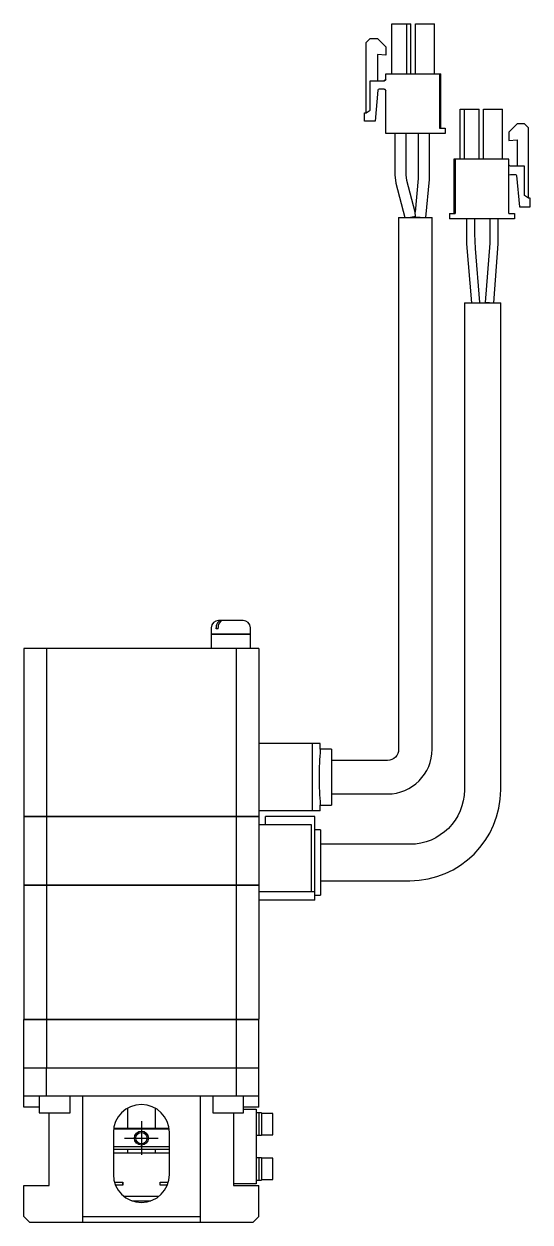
# Model space of a CAD drawing. Extents: x 0 to 1638, y -8 to 1357.
# Drawn here: x 470.5 to 561, y 193.5 to 407.6 of the extents above; entities that cross this region are included whole.
import ezdxf

# ---------------------------------------------------------------- set-up
doc = ezdxf.new("R2010")
doc.units = 0
doc.header["$LTSCALE"] = 0.5
doc.linetypes.add('CENTER', pattern=[50.8, 31.75, -6.35, 6.35, -6.35])
for name, color, linetype in [('MSM_CENTER', 1, 'CENTER'), ('MSM_CONTINUOUS', 7, 'CONTINUOUS'), ('MSM_NARROW', 5, 'CONTINUOUS')]:
    doc.layers.add(name, color=color, linetype=linetype)

msp = doc.modelspace()

# ---------------------------------------------------------------- linework, layer by layer
at = {"layer": 'MSM_CENTER'}
for p, q in [((491.47, 211.5), (491.47, 205.5)), ((488.47, 208.5), (494.47, 208.5))]:
    msp.add_line(p, q, dxfattribs=at)
at = {"layer": 'MSM_CONTINUOUS'}
for p, q in [((536.27, 398.7), (536.27, 407.6)), ((536.27, 407.6), (539.67, 407.6)), ((536.27, 398.7), (536.27, 407.6)), ((538.92, 398.7), (538.92, 407.6)), ((539.67, 398.7), (539.67, 407.6)), ((540.47, 398.7), (540.47, 407.6)), ((540.47, 398.7), (540.47, 407.6)), ((540.47, 407.6), (543.87, 407.6)), ((543.87, 398.7), (543.87, 407.6)), ((531.67, 404.3), (532.37, 405)), ((531.67, 404.3), (532.37, 405)), ((532.37, 405), (533.67, 405)), ((533.67, 405), (535.17, 403.5)), ((531.67, 391.7), (531.67, 404.3)), ((531.67, 391.7), (531.67, 404.3)), ((535.17, 403.5), (535.17, 402)), ((535.17, 402), (533.67, 402.13)), ((533.67, 402.13), (533.67, 397.45)), ((535.17, 402), (533.67, 402.13)), ((535.17, 397.75), (535.17, 398.7)), ((535.17, 398.7), (545.02, 398.7)), ((535.17, 397.75), (535.17, 398.7)), ((544.77, 398.7), (544.77, 389)), ((545.02, 389), (545.02, 398.7)), ((532.37, 392.2), (532.37, 397.45)), ((532.37, 397.45), (534.87, 397.45)), ((532.37, 392.2), (532.37, 397.45)), ((535.17, 397.75), (535.17, 397.75)), ((533.77, 395.77), (533.28, 390.2)), ((534.87, 395.95), (533.97, 395.95)), ((535.17, 388), (535.17, 395.65)), ((535.17, 395.65), (535.17, 395.65)), ((535.17, 388), (535.17, 395.65)), ((531.67, 391.7), (532.37, 392.2)), ((531.67, 391.7), (532.37, 392.2)), ((548.47, 383.45), (548.47, 392.35)), ((548.47, 392.35), (551.87, 392.35)), ((549.22, 383.45), (549.22, 392.35)), ((551.87, 383.45), (551.87, 392.35)), ((552.67, 383.45), (552.67, 392.35)), ((552.67, 392.35), (556.07, 392.35)), ((556.07, 383.45), (556.07, 392.35)), ((531.37, 390.2), (531.37, 391.7)), ((531.37, 391.7), (531.67, 391.7)), ((531.37, 390.2), (531.37, 391.7)), ((533.28, 390.2), (531.37, 390.2)), ((558.67, 389.75), (557.17, 388.25)), ((559.97, 389.75), (558.67, 389.75)), ((560.67, 389.05), (559.97, 389.75)), ((545.77, 388), (535.17, 388)), ((536.79, 388), (536.79, 380.64)), ((538.79, 380.64), (538.79, 388)), ((540.99, 388), (540.99, 380.1)), ((542.99, 380.1), (542.99, 388)), ((544.77, 389), (545.77, 389)), ((545.77, 389), (545.77, 388)), ((557.17, 388.25), (557.17, 386.75)), ((560.67, 376.45), (560.67, 389.05)), ((557.17, 386.75), (558.67, 386.88)), ((558.67, 386.88), (558.67, 382.2)), ((557.17, 383.45), (547.32, 383.45)), ((547.32, 383.45), (547.32, 373.75)), ((547.57, 383.45), (547.57, 373.75)), ((557.17, 373.75), (557.17, 383.45)), ((559.97, 382.2), (557.47, 382.2)), ((559.97, 376.95), (559.97, 382.2)), ((536.79, 380.64), (536.99, 379.13)), ((536.99, 379.13), (538.59, 373)), ((538.92, 379.63), (538.79, 380.64)), ((540.41, 373.95), (538.92, 379.63)), ((540.99, 380), (540.41, 373.95)), ((540.99, 380.1), (540.99, 380)), ((542.32, 373), (542.98, 379.81)), ((542.98, 379.81), (542.99, 380.1)), ((557.47, 380.7), (558.37, 380.7)), ((558.57, 380.52), (559.06, 374.95)), ((560.67, 376.45), (559.97, 376.95)), ((559.06, 374.95), (560.97, 374.95)), ((560.97, 376.45), (560.67, 376.45)), ((560.97, 374.95), (560.97, 376.45)), ((537.47, 373), (543.47, 373)), ((537.47, 373), (537.47, 278)), ((540.46, 373.22), (539.62, 373)), ((540.33, 373.19), (540.32, 373.1)), ((541.32, 373), (540.32, 373.1)), ((540.46, 373.22), (540.41, 373.95)), ((543.47, 278), (543.47, 373)), ((546.57, 373.75), (546.57, 372.75)), ((546.57, 373.75), (547.57, 373.75)), ((558.17, 372.75), (546.57, 372.75)), ((549.59, 372.75), (549.59, 369.15)), ((551.09, 370.12), (551.09, 372.75)), ((553.79, 372.75), (553.79, 369.12)), ((555.29, 369.12), (555.29, 372.75)), ((557.17, 373.75), (558.17, 373.75)), ((558.17, 373.75), (558.17, 372.75)), ((549.63, 368.29), (550.47, 357.75)), ((551.2, 367.49), (551.09, 370.12)), ((553.77, 368.43), (552.97, 357.81)), ((554.47, 357.75), (555.26, 368.32)), ((551.97, 357.81), (551.2, 367.49)), ((549.22, 357.75), (555.72, 357.75)), ((549.22, 357.75), (549.22, 270.75)), ((553.72, 357.75), (552.97, 357.81)), ((555.72, 270.75), (555.72, 357.75)), ((509.67, 301), (505.27, 301)), ((503.97, 299.7), (503.97, 298.55)), ((510.97, 298.55), (503.97, 298.55)), ((510.97, 298.5), (503.97, 298.5)), ((503.97, 298.5), (503.97, 296)), ((504.02, 298.55), (504.02, 298.5)), ((504.82, 299.5), (504.82, 299.7)), ((505.18, 299.5), (504.82, 299.5)), ((505.18, 299.5), (505.18, 299.7)), ((510.92, 298.5), (510.92, 298.55)), ((510.97, 298.55), (510.97, 299.7)), ((510.97, 296), (510.97, 298.5)), ((470.47, 296), (470.47, 266.05)), ((512.47, 296), (470.47, 296)), ((474.5, 296), (474.5, 266.05)), ((508.44, 296), (508.44, 266.05)), ((512.47, 296), (512.47, 266.05)), ((523.46, 279), (512.47, 279)), ((522.04, 267), (522.04, 279)), ((523.46, 278), (523.46, 279)), ((525.47, 278), (523.46, 278)), ((525.47, 278), (525.47, 268)), ((535.47, 276), (525.47, 276)), ((525.47, 270), (535.47, 270)), ((523.46, 267), (523.46, 268)), ((523.46, 268), (525.47, 268)), ((470.47, 266.05), (512.47, 266.05)), ((470.47, 266), (470.47, 253.75)), ((470.47, 266), (512.47, 266)), ((470.52, 266.05), (470.52, 266)), ((474.5, 266), (474.5, 253.75)), ((474.76, 266.05), (474.76, 266)), ((508.18, 266.05), (508.18, 266)), ((508.44, 266), (508.44, 253.75)), ((512.42, 266.05), (512.42, 266)), ((523.46, 267), (512.47, 267)), ((512.47, 266), (512.47, 229.75)), ((513.67, 264.5), (513.67, 266)), ((522.47, 266), (513.67, 266)), ((522.47, 251), (522.47, 266)), ((521.87, 264.5), (512.47, 264.5)), ((521.87, 252.5), (521.87, 264.5)), ((523.47, 263.57), (522.47, 263.57)), ((523.47, 263.57), (523.47, 251.93)), ((539.47, 261), (523.47, 261)), ((470.47, 253.75), (512.47, 253.75)), ((470.47, 253.7), (470.47, 229.75)), ((470.47, 253.7), (512.47, 253.7)), ((470.52, 253.75), (470.52, 253.7)), ((474.5, 253.7), (474.5, 229.75)), ((474.76, 253.75), (474.76, 253.7)), ((508.18, 253.75), (508.18, 253.7)), ((508.44, 253.7), (508.44, 229.75)), ((512.42, 253.75), (512.42, 253.7)), ((523.47, 254.5), (539.47, 254.5)), ((522.47, 252.5), (512.47, 252.5)), ((522.47, 251), (512.47, 251)), ((522.47, 251.93), (523.47, 251.93)), ((470.47, 229.75), (512.47, 229.75)), ((470.47, 229.7), (512.47, 229.7)), ((470.47, 214), (470.47, 229.7)), ((470.52, 229.75), (470.52, 229.7)), ((474.5, 229.7), (474.5, 221)), ((474.76, 229.75), (474.76, 229.7)), ((508.18, 229.75), (508.18, 229.7)), ((508.44, 229.7), (508.44, 221)), ((512.42, 229.75), (512.42, 229.7)), ((512.47, 214), (512.47, 229.7)), ((512.47, 221), (470.47, 221)), ((474.47, 221), (474.47, 216)), ((508.47, 216), (508.47, 221)), ((512.47, 216), (470.47, 216)), ((473.22, 216), (473.22, 213)), ((478.72, 213), (478.72, 216)), ((480.97, 193.5), (480.97, 216)), ((501.97, 216), (501.97, 193.5)), ((504.22, 216), (504.22, 213)), ((509.72, 213), (509.72, 216)), ((473.22, 214), (470.47, 214)), ((473.22, 213), (478.72, 213)), ((474.97, 200), (474.97, 213)), ((488.97, 213.83), (488.97, 210.3)), ((493.97, 210.3), (493.97, 213.83)), ((504.22, 213), (509.72, 213)), ((507.97, 213), (507.97, 200)), ((512.47, 214), (509.72, 214)), ((509.72, 213.7), (511.97, 213.7)), ((511.97, 213.7), (511.97, 200.3)), ((512.97, 213), (511.97, 213)), ((512.47, 213), (512.47, 209)), ((512.97, 213), (512.97, 209)), ((514.97, 212.9), (512.97, 212.9)), ((514.97, 209.1), (514.97, 212.9)), ((496.43, 210.1), (486.51, 210.1)), ((486.53, 210.3), (496.41, 210.3)), ((486.47, 209.5), (486.47, 202)), ((496.47, 202), (496.47, 209.5)), ((511.97, 209), (512.97, 209)), ((512.97, 209.1), (514.97, 209.1)), ((486.47, 207), (496.47, 207)), ((486.47, 206.5), (496.47, 206.5)), ((496.47, 205.8), (486.47, 205.8)), ((488.97, 206.5), (488.97, 205.8)), ((493.97, 205.8), (493.97, 206.5)), ((512.97, 205), (511.97, 205)), ((512.47, 205), (512.47, 201)), ((512.97, 205), (512.97, 201)), ((514.97, 204.9), (512.97, 204.9)), ((514.97, 201.1), (514.97, 204.9)), ((470.47, 200), (474.97, 200)), ((470.47, 194.5), (470.47, 200)), ((486.67, 200.6), (488.14, 200.6)), ((488.14, 200.1), (486.84, 200.1)), ((488.12, 200.6), (488.12, 200.1)), ((488.14, 200.6), (488.14, 200.1)), ((494.8, 200.6), (496.27, 200.6)), ((494.8, 200.1), (494.8, 200.6)), ((496.09, 200.1), (494.8, 200.1)), ((494.82, 200.1), (494.82, 200.6)), ((511.97, 200.3), (507.97, 200.3)), ((507.97, 200), (512.47, 200)), ((511.97, 201), (512.97, 201)), ((512.47, 194.5), (512.47, 200)), ((512.97, 201.1), (514.97, 201.1)), ((488.34, 198.1), (494.6, 198.1)), ((489.76, 197.3), (493.18, 197.3)), ((490.22, 197.3), (490.22, 197.16)), ((492.72, 197.16), (492.72, 197.3)), ((470.47, 194.5), (471.47, 193.5)), ((471.47, 193.5), (511.47, 193.5)), ((480.97, 194.5), (501.97, 194.5)), ((511.47, 193.5), (512.47, 194.5))]:
    msp.add_line(p, q, dxfattribs=at)
for points in [[(551.97, 357.81, 0), (551.97, 357.81, 0), (551.97, 357.81, 0), (551.97, 357.81, 0), (551.97, 357.81, 0), (551.97, 357.81, 0), (551.97, 357.81, 0), (551.97, 357.81, 0), (551.97, 357.81, 0), (551.97, 357.81, 0), (551.97, 357.81, 0), (551.97, 357.8, 0), (551.97, 357.8, 0), (551.97, 357.8, 0), (551.97, 357.8, 0), (551.97, 357.8, 0), (551.97, 357.8, 0), (551.97, 357.8, 0), (551.97, 357.8, 0), (551.97, 357.8, 0), (551.97, 357.8, 0), (551.97, 357.8, 0), (551.97, 357.8, 0), (551.97, 357.8, 0), (551.97, 357.8, 0), (551.97, 357.8, 0), (551.97, 357.8, 0), (551.97, 357.8, 0), (551.97, 357.8, 0), (551.97, 357.8, 0), (551.97, 357.8, 0), (551.97, 357.8, 0), (551.97, 357.8, 0), (551.97, 357.79, 0), (551.97, 357.79, 0), (551.97, 357.79, 0), (551.97, 357.79, 0), (551.97, 357.79, 0), (551.97, 357.79, 0), (551.97, 357.79, 0), (551.97, 357.79, 0), (551.97, 357.79, 0), (551.97, 357.79, 0), (551.97, 357.79, 0), (551.97, 357.79, 0), (551.97, 357.79, 0), (551.97, 357.79, 0), (551.96, 357.79, 0), (551.96, 357.79, 0), (551.96, 357.79, 0), (551.96, 357.79, 0), (551.96, 357.79, 0), (551.96, 357.79, 0), (551.96, 357.79, 0), (551.96, 357.79, 0), (551.96, 357.78, 0), (551.96, 357.78, 0), (551.96, 357.78, 0), (551.96, 357.78, 0), (551.96, 357.78, 0), (551.96, 357.78, 0), (551.96, 357.78, 0), (551.96, 357.78, 0), (551.96, 357.78, 0), (551.96, 357.78, 0), (551.96, 357.78, 0), (551.96, 357.78, 0), (551.96, 357.78, 0), (551.96, 357.78, 0), (551.96, 357.78, 0), (551.96, 357.78, 0), (551.96, 357.78, 0), (551.96, 357.78, 0), (551.96, 357.78, 0), (551.96, 357.77, 0), (551.96, 357.77, 0), (551.96, 357.77, 0), (551.96, 357.77, 0), (551.96, 357.77, 0), (551.96, 357.77, 0), (551.96, 357.77, 0), (551.96, 357.77, 0), (551.96, 357.77, 0), (551.96, 357.77, 0), (551.96, 357.77, 0), (551.96, 357.77, 0), (551.96, 357.77, 0), (551.96, 357.77, 0), (551.96, 357.77, 0), (551.95, 357.77, 0), (551.95, 357.77, 0), (551.95, 357.77, 0), (551.95, 357.77, 0), (551.95, 357.77, 0), (551.95, 357.77, 0), (551.95, 357.77, 0), (551.95, 357.76, 0), (551.95, 357.76, 0), (551.95, 357.76, 0), (551.95, 357.76, 0), (551.95, 357.76, 0), (551.95, 357.76, 0), (551.95, 357.76, 0), (551.95, 357.76, 0), (551.95, 357.76, 0), (551.95, 357.76, 0), (551.95, 357.76, 0), (551.95, 357.76, 0), (551.95, 357.76, 0), (551.95, 357.76, 0), (551.95, 357.76, 0), (551.95, 357.76, 0), (551.95, 357.76, 0), (551.95, 357.76, 0), (551.95, 357.76, 0), (551.95, 357.76, 0), (551.94, 357.76, 0), (551.94, 357.75, 0), (551.94, 357.75, 0), (551.94, 357.75, 0), (551.94, 357.75, 0), (551.94, 357.75, 0), (551.94, 357.75, 0), (551.94, 357.75, 0), (551.94, 357.75, 0), (551.94, 357.75, 0), (551.94, 357.75, 0), (551.94, 357.75, 0), (551.94, 357.75, 0)], [(552.97, 357.81, 0), (552.97, 357.81, 0), (552.97, 357.81, 0), (552.97, 357.81, 0), (552.97, 357.8, 0), (552.97, 357.8, 0), (552.97, 357.8, 0), (552.97, 357.8, 0), (552.97, 357.8, 0), (552.97, 357.8, 0), (552.97, 357.8, 0), (552.97, 357.8, 0), (552.97, 357.8, 0), (552.97, 357.8, 0), (552.97, 357.8, 0), (552.97, 357.8, 0), (552.97, 357.8, 0), (552.97, 357.8, 0), (552.97, 357.8, 0), (552.97, 357.8, 0), (552.97, 357.8, 0), (552.97, 357.8, 0), (552.97, 357.8, 0), (552.97, 357.8, 0), (552.97, 357.8, 0), (552.97, 357.8, 0), (552.97, 357.8, 0), (552.97, 357.79, 0), (552.97, 357.79, 0), (552.97, 357.79, 0), (552.97, 357.79, 0), (552.97, 357.79, 0), (552.97, 357.79, 0), (552.97, 357.79, 0), (552.97, 357.79, 0), (552.97, 357.79, 0), (552.97, 357.79, 0), (552.97, 357.79, 0), (552.97, 357.79, 0), (552.97, 357.79, 0), (552.97, 357.79, 0), (552.97, 357.79, 0), (552.97, 357.79, 0), (552.97, 357.79, 0), (552.97, 357.79, 0), (552.97, 357.79, 0), (552.97, 357.79, 0), (552.97, 357.79, 0), (552.97, 357.79, 0), (552.98, 357.79, 0), (552.98, 357.78, 0), (552.98, 357.78, 0), (552.98, 357.78, 0), (552.98, 357.78, 0), (552.98, 357.78, 0), (552.98, 357.78, 0), (552.98, 357.78, 0), (552.98, 357.78, 0), (552.98, 357.78, 0), (552.98, 357.78, 0), (552.98, 357.78, 0), (552.98, 357.78, 0), (552.98, 357.78, 0), (552.98, 357.78, 0), (552.98, 357.78, 0), (552.98, 357.78, 0), (552.98, 357.78, 0), (552.98, 357.78, 0), (552.98, 357.78, 0), (552.98, 357.78, 0), (552.98, 357.78, 0), (552.98, 357.77, 0), (552.98, 357.77, 0), (552.98, 357.77, 0), (552.98, 357.77, 0), (552.98, 357.77, 0), (552.98, 357.77, 0), (552.98, 357.77, 0), (552.98, 357.77, 0), (552.98, 357.77, 0), (552.98, 357.77, 0), (552.98, 357.77, 0), (552.98, 357.77, 0), (552.98, 357.77, 0), (552.98, 357.77, 0), (552.98, 357.77, 0), (552.98, 357.77, 0), (552.98, 357.77, 0), (552.98, 357.77, 0), (552.98, 357.77, 0), (552.98, 357.77, 0), (552.98, 357.77, 0), (552.98, 357.77, 0), (552.98, 357.77, 0), (552.99, 357.76, 0), (552.99, 357.76, 0), (552.99, 357.76, 0), (552.99, 357.76, 0), (552.99, 357.76, 0), (552.99, 357.76, 0), (552.99, 357.76, 0), (552.99, 357.76, 0), (552.99, 357.76, 0), (552.99, 357.76, 0), (552.99, 357.76, 0), (552.99, 357.76, 0), (552.99, 357.76, 0), (552.99, 357.76, 0), (552.99, 357.76, 0), (552.99, 357.76, 0), (552.99, 357.76, 0), (552.99, 357.76, 0), (552.99, 357.76, 0), (552.99, 357.76, 0), (552.99, 357.76, 0), (552.99, 357.76, 0), (552.99, 357.75, 0), (552.99, 357.75, 0), (552.99, 357.75, 0), (552.99, 357.75, 0), (552.99, 357.75, 0), (552.99, 357.75, 0), (553, 357.75, 0), (553, 357.75, 0), (553, 357.75, 0), (553, 357.75, 0), (553, 357.75, 0), (553, 357.75, 0), (553, 357.75, 0)]]:
    msp.add_polyline3d(points, dxfattribs=at)
msp.add_circle((491.47, 208.5), 1.02, dxfattribs=at)
for centre, radius, start, end in [((534.87, 397.75), 0.3, 270, 0), ((534.87, 397.75), 0.3, 270, 0), ((533.97, 395.75), 0.2, 90, 175), ((534.87, 395.65), 0.3, 0, 90), ((560.34, 369.15), 10.75, 180, 184.548), ((544.54, 369.12), 10.75, 355.7108, 0), ((505.27, 299.7), 1.3, 90, 180), ((506.23, 299.78), 1.41, 131.3743, 182.8178), ((506.56, 299.79), 1.39, 132.8199, 183.04), ((505.77, 300.25), 0.751, 91.7681, 128.8955), ((506.12, 300.25), 0.754, 95.8166, 131.8939), ((509.67, 299.7), 1.3, 0, 90), ((583.48, 272.99), 60.23, 175.2289, 179.9909), ((535.47, 278), 8, 270, 360), ((583.51, 273.01), 60.26, 180.0102, 184.77), ((539.47, 270.75), 16.25, 270, 0), ((491.47, 209.5), 5, 0, 180), ((491.47, 202), 5, 180, 0)]:
    msp.add_arc(centre, radius, start, end, dxfattribs=at)
at = {"layer": 'MSM_CONTINUOUS', "extrusion": (0, 0, -1)}
for centre, radius, start, end in [((-534.87, 397.75), 0.3, 180, 270), ((-534.87, 397.75), 0.3, 180, 270), ((-534.87, 395.65), 0.3, 90, 180), ((-534.87, 395.65), 0.3, 90, 180), ((-557.47, 382.5), 0.3, 270, 0), ((-557.47, 380.4), 0.3, 0, 90), ((-558.37, 380.5), 0.2, 90, 175), ((-544.54, 369.12), 9.25, 180, 184.2892), ((-535.47, 278), 2, 180, 270), ((-539.47, 270.75), 9.75, 180, 270)]:
    msp.add_arc(centre, radius, start, end, dxfattribs=at)
at = {"layer": 'MSM_NARROW'}
msp.add_circle((491.47, 208.5), 1.25, dxfattribs=at)
msp.add_circle((491.47, 208.5), 1.25, dxfattribs=at)
msp.add_circle((491.47, 208.5), 1.25, dxfattribs=at)

doc.saveas('drawing.dxf')
